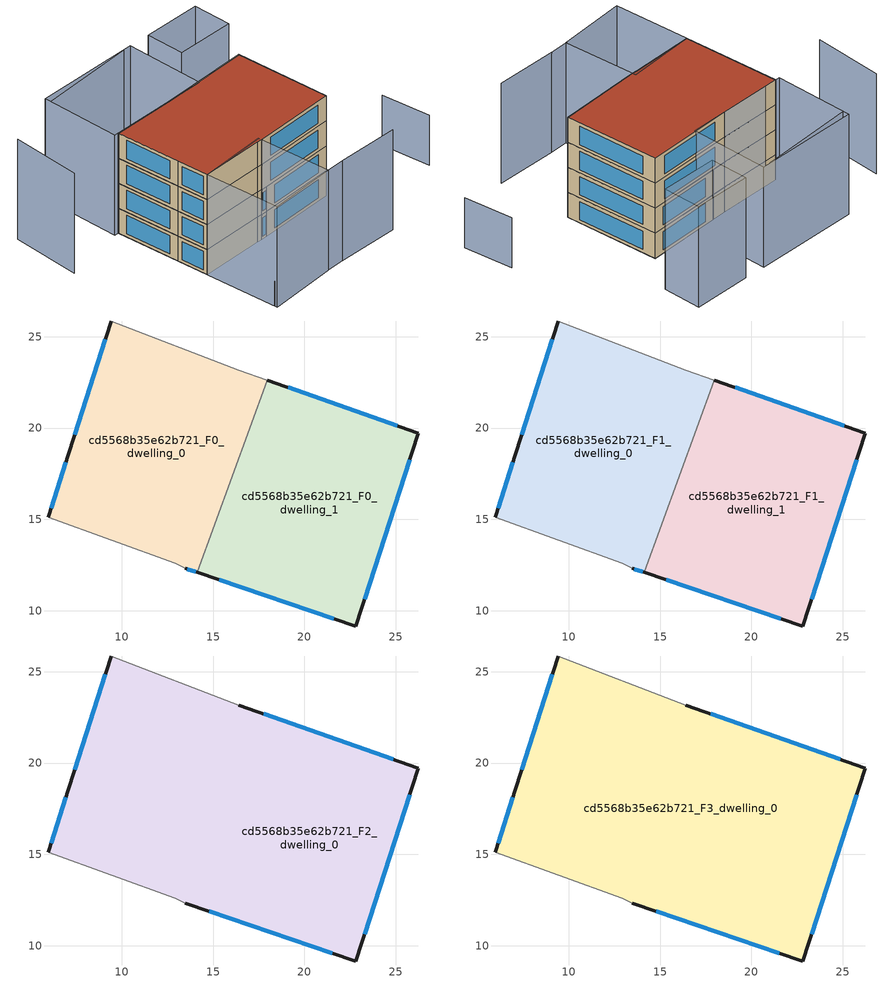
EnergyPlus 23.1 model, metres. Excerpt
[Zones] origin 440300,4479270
cd5568b35e62b721_F0_dwelling_0
 floor ground (EU_floor_Construction): 14.12,12.09 17.97,22.63 16.4,23.18 9.42,25.86 7.09,18.62 5.97,15.11 12.91,12.59 13.48,12.31 z0
 wall outside (EU_wall_Construction): 5.97,15.11 7.09,18.62 9.42,25.86 / 14.12,12.09 13.48,12.31 z0:3
 wall adiabatic (EU_wall_Construction): 13.48,12.31 12.91,12.59 5.97,15.11 / 9.42,25.86 16.4,23.18 17.97,22.63 z0:3
 wall to cd5568b35e62b721_F0_dwelling_1 (EU_wall_Construction): 17.97,22.63 14.12,12.09 z0:3
 window (EU_Window_Construction): 6.12,15.6 6.93,18.14 / 7.41,19.63 9.09,24.86 / 14.03,12.12 13.57,12.28 z0.42:2.58
cd5568b35e62b721_F0_dwelling_1
 floor ground (EU_floor_Construction): 22.82,9.16 26.23,19.72 17.97,22.63 14.12,12.09 z0
 wall outside (EU_wall_Construction): 17.97,22.63 26.23,19.72 22.82,9.16 14.12,12.09 z0:3
 window (EU_Window_Construction): 19.12,22.22 25.09,20.13 / 25.76,18.26 23.29,10.63 / 21.61,9.57 15.33,11.69 z0.42:2.58
cd5568b35e62b721_F1_dwelling_0
 floor to cd5568b35e62b721_F0_dwelling_0 (EU_floor_Construction): 14.12,12.09 17.97,22.63 16.4,23.18 9.42,25.86 7.09,18.62 5.96,15.11 12.91,12.59 13.48,12.31 z3
 wall outside (EU_wall_Construction): 5.97,15.11 7.09,18.62 9.42,25.86 / 14.12,12.09 13.48,12.31 z3:6
 wall adiabatic (EU_wall_Construction): 13.48,12.31 12.91,12.59 5.97,15.11 / 9.42,25.86 16.4,23.18 17.97,22.63 z3:6
 wall to cd5568b35e62b721_F1_dwelling_1 (EU_wall_Construction): 17.97,22.63 14.12,12.09 z3:6
 window (EU_Window_Construction): 6.12,15.6 6.93,18.14 / 7.41,19.63 9.09,24.86 / 14.03,12.12 13.57,12.28 z3.42:5.58
cd5568b35e62b721_F1_dwelling_1
 floor to cd5568b35e62b721_F0_dwelling_1 (EU_floor_Construction): 22.82,9.16 26.23,19.72 17.97,22.63 14.12,12.09 z3
 wall outside (EU_wall_Construction): 17.97,22.63 26.23,19.72 22.82,9.16 14.12,12.09 z3:6
 window (EU_Window_Construction): 19.12,22.22 25.09,20.13 / 25.76,18.26 23.29,10.63 / 21.61,9.57 15.33,11.69 z3.42:5.58
cd5568b35e62b721_F2_dwelling_0
 floor to cd5568b35e62b721_F1_dwelling_0 (EU_floor_Construction): 14.12,12.09 17.97,22.63 16.4,23.18 9.42,25.86 7.09,18.62 5.96,15.11 12.91,12.59 13.48,12.31 z6
 floor to cd5568b35e62b721_F1_dwelling_1 (EU_floor_Construction): 22.82,9.16 26.23,19.72 17.97,22.63 14.12,12.09 z6
 wall outside (EU_wall_Construction): 5.97,15.11 7.09,18.62 9.42,25.86 / 16.4,23.18 26.23,19.72 22.82,9.16 13.48,12.31 z6:9
 wall adiabatic (EU_wall_Construction): 13.48,12.31 12.91,12.59 5.97,15.11 / 9.42,25.86 16.4,23.18 z6:9
 window (EU_Window_Construction): 6.12,15.6 6.93,18.14 / 7.41,19.63 9.09,24.86 / 17.76,22.7 24.87,20.2 / 25.76,18.26 23.29,10.63 / 21.52,9.6 14.78,11.87 z6.42:8.58
cd5568b35e62b721_F3_dwelling_0
 floor to cd5568b35e62b721_F2_dwelling_0 (EU_floor_Construction): 22.82,9.16 26.23,19.72 16.4,23.18 9.42,25.86 7.09,18.62 5.96,15.11 12.91,12.59 13.48,12.31 z9
 wall outside (EU_wall_Construction): 5.97,15.11 7.09,18.62 9.42,25.86 / 16.4,23.18 26.23,19.72 22.82,9.16 13.48,12.31 z9:12
 wall adiabatic (EU_wall_Construction): 13.48,12.31 12.91,12.59 5.97,15.11 / 9.42,25.86 16.4,23.18 z9:12
 window (EU_Window_Construction): 6.12,15.6 6.93,18.14 / 7.41,19.63 9.09,24.86 / 17.76,22.7 24.87,20.2 / 25.76,18.26 23.29,10.63 / 21.52,9.6 14.78,11.87 z9.42:11.58
 roof outside (EU_roof_Construction): 26.23,19.72 22.82,9.16 13.48,12.31 12.91,12.59 5.97,15.11 7.09,18.62 9.42,25.86 16.4,23.18 z12
shading: 22.79,30.52 12.05,33.98 / 10.88,4.41 13.04,3.69 / 13.04,3.69 19.76,0.99 / 4.84,34.67 1.45,27.37 / 13.61,12.73 11,4.36 / 11,4.36 3.35,6.75 / 3.35,6.75 5.96,15.11 / 5.96,15.11 13.61,12.73 / 24.45,25.03 26.09,29.21 / 26.09,29.21 32.38,26.74 / 32.38,26.74 30.74,22.57 / 30.74,22.57 24.45,25.03 / 20.43,21.62 8.95,26.04 / 8.95,26.04 12.27,34.66 / 12.27,34.66 23.75,30.24 / 23.75,30.24 20.43,21.62 z0:12; 31.33,1.66 32.86,7.23 z0:6; 3.44,7.04 9.19,5.28 z0:3
[Building]
EU S2 Campaign: North Axis=0; Terrain=City; Solar Distribution=FullExterior
[Site:Location]
Madrid: Latitude=40.5; Longitude=-3.5; Time Zone=1; Elevation=609
[SizingPeriod:WeatherFileDays]
AnnualSizingPeriod: Begin Month=1; Begin Day of Month=1; End Month=12; End Day of Month=31; Day of Week for Start Day=Monday; Use Weather File Daylight Saving Period=No; Use Weather File Rain and Snow Indicators=No
[MATERIAL]
EU_InternalMass_Material: Roughness=MediumRough; Thickness=0.1; Conductivity=1; Density=1800; Specific Heat=900; Thermal Absorptance=0.9; Solar Absorptance=0.7; Visible Absorptance=0.7
[MATERIAL:NOMASS] Roughness=MediumRough; Thermal Absorptance=0.9; Solar Absorptance=0.7; Visible Absorptance=0.7
Name | Thermal Resistance
EU_wall_NoMass | 1.60022
EU_roof_NoMass | 1.57597
EU_floor_NoMass | 0.470652
[WINDOWMATERIAL:SIMPLEGLAZINGSYSTEM]
EU_Window_SimpleGlazing: UFactor=3.28802; Solar Heat Gain Coefficient=0.85; Visible Transmittance=0.85
[CONSTRUCTION]
EU_wall_Construction: EU_wall_NoMass
EU_roof_Construction: EU_roof_NoMass
EU_floor_Construction: EU_floor_NoMass
EU_InternalMass_Construction: EU_InternalMass_Material
EU_Window_Construction: EU_Window_SimpleGlazing
[ZONE] Type=1; Multiplier=1; Ceiling Height=autocalculate; Floor Area=autocalculate; Part of Total Floor Area=Yes
Name | Volume
cd5568b35e62b721_F0_dwelling_0 | 299.99
cd5568b35e62b721_F1_dwelling_0 | 299.988
cd5568b35e62b721_F2_dwelling_0 | 599.991
cd5568b35e62b721_F3_dwelling_0 | 599.993
cd5568b35e62b721_F0_dwelling_1; cd5568b35e62b721_F1_dwelling_1 | 300.007
[INTERNALMASS] Construction=EU_InternalMass_Construction
Name | Zone or ZoneList | Surface Area
cd5568b35e62b721_F0_dwelling_0_EU_InternalMass | cd5568b35e62b721_F0_dwelling_0 | 99.9962
cd5568b35e62b721_F0_dwelling_1_EU_InternalMass | cd5568b35e62b721_F0_dwelling_1 | 100.002
cd5568b35e62b721_F1_dwelling_0_EU_InternalMass | cd5568b35e62b721_F1_dwelling_0 | 99.9962
cd5568b35e62b721_F1_dwelling_1_EU_InternalMass | cd5568b35e62b721_F1_dwelling_1 | 100.002
cd5568b35e62b721_F2_dwelling_0_EU_InternalMass | cd5568b35e62b721_F2_dwelling_0 | 199.998
cd5568b35e62b721_F3_dwelling_0_EU_InternalMass | cd5568b35e62b721_F3_dwelling_0 | 199.998
[OTHEREQUIPMENT] Fuel Type=Electricity; Design Level Calculation Method=Watts/Area; Power per Zone Floor Area=1; Fraction Latent=0; Fraction Radiant=0; Fraction Lost=0; Carbon Dioxide Generation Rate=0; EndUse Subcategory=EU_Step8_InternalGains
Name | Zone or ZoneList or Space or SpaceList | Schedule
EU_Step8_InternalGain_cd5568b35e62b721_F0_dwelling_0_f000 | cd5568b35e62b721_F0_dwelling_0 | EU_Step8_GainSchedule_cd5568b35e62b721_F0_dwelling_0_f000
EU_Step8_InternalGain_cd5568b35e62b721_F0_dwelling_1_f000 | cd5568b35e62b721_F0_dwelling_1 | EU_Step8_GainSchedule_cd5568b35e62b721_F0_dwelling_1_f000
EU_Step8_InternalGain_cd5568b35e62b721_F1_dwelling_0_f000 | cd5568b35e62b721_F1_dwelling_0 | EU_Step8_GainSchedule_cd5568b35e62b721_F1_dwelling_0_f000
EU_Step8_InternalGain_cd5568b35e62b721_F1_dwelling_1_f000 | cd5568b35e62b721_F1_dwelling_1 | EU_Step8_GainSchedule_cd5568b35e62b721_F1_dwelling_1_f000
EU_Step8_InternalGain_cd5568b35e62b721_F2_dwelling_0_f000 | cd5568b35e62b721_F2_dwelling_0 | EU_Step8_GainSchedule_cd5568b35e62b721_F2_dwelling_0_f000
EU_Step8_InternalGain_cd5568b35e62b721_F3_dwelling_0_f000 | cd5568b35e62b721_F3_dwelling_0 | EU_Step8_GainSchedule_cd5568b35e62b721_F3_dwelling_0_f000
[ZONEVENTILATION:DESIGNFLOWRATE] Schedule=EU_AlwaysOn; Design Flow Rate Calculation Method=AirChanges/Hour; Air Changes per Hour=0.480704; Ventilation Type=Natural; Fan Pressure Rise=0; Fan Total Efficiency=1; Constant Term Coefficient=1; Temperature Term Coefficient=0; Velocity Term Coefficient=0; Velocity Squared Term Coefficient=0; Minimum Indoor Temperature=-100; Maximum Indoor Temperature=100; Delta Temperature=-100; Minimum Outdoor Temperature=-100; Maximum Outdoor Temperature=100; Maximum Wind Speed=40
Name | Zone or ZoneList or Space or SpaceList
EU_ConstantAir_cd5568b35e62b721_F0_dwelling_0 | cd5568b35e62b721_F0_dwelling_0
EU_ConstantAir_cd5568b35e62b721_F0_dwelling_1 | cd5568b35e62b721_F0_dwelling_1
EU_ConstantAir_cd5568b35e62b721_F1_dwelling_0 | cd5568b35e62b721_F1_dwelling_0
EU_ConstantAir_cd5568b35e62b721_F1_dwelling_1 | cd5568b35e62b721_F1_dwelling_1
EU_ConstantAir_cd5568b35e62b721_F2_dwelling_0 | cd5568b35e62b721_F2_dwelling_0
EU_ConstantAir_cd5568b35e62b721_F3_dwelling_0 | cd5568b35e62b721_F3_dwelling_0
[HVACTEMPLATE:THERMOSTAT] Constant Heating Setpoint=20; Constant Cooling Setpoint=50
EU_HeatOnly_cd5568b35e62b721_F0_dwelling_0; EU_HeatOnly_cd5568b35e62b721_F0_dwelling_1; EU_HeatOnly_cd5568b35e62b721_F1_dwelling_0; EU_HeatOnly_cd5568b35e62b721_F1_dwelling_1; EU_HeatOnly_cd5568b35e62b721_F2_dwelling_0; EU_HeatOnly_cd5568b35e62b721_F3_dwelling_0
[HVACTEMPLATE:ZONE:IDEALLOADSAIRSYSTEM] System Availability Schedule=EU_AlwaysOn; Maximum Heating Supply Air Temperature=50; Minimum Cooling Supply Air Temperature=13; Maximum Heating Supply Air Humidity Ratio=0.0156; Minimum Cooling Supply Air Humidity Ratio=0.0077; Heating Limit=NoLimit; Cooling Limit=NoLimit; Heating Availability Schedule=EU_AlwaysOn; Cooling Availability Schedule=EU_CoolingOff; Dehumidification Control Type=ConstantSensibleHeatRatio; Cooling Sensible Heat Ratio=0.7; Dehumidification Setpoint=60; Humidification Control Type=None; Humidification Setpoint=30; Outdoor Air Method=None; Outdoor Air Flow Rate per Person=0.00944; Outdoor Air Flow Rate per Zone Floor Area=0; Outdoor Air Flow Rate per Zone=0; Demand Controlled Ventilation Type=None; Outdoor Air Economizer Type=NoEconomizer; Heat Recovery Type=None; Sensible Heat Recovery Effectiveness=0.7; Latent Heat Recovery Effectiveness=0.65
Name | Template Thermostat
cd5568b35e62b721_F0_dwelling_0 | EU_HeatOnly_cd5568b35e62b721_F0_dwelling_0
cd5568b35e62b721_F0_dwelling_1 | EU_HeatOnly_cd5568b35e62b721_F0_dwelling_1
cd5568b35e62b721_F1_dwelling_0 | EU_HeatOnly_cd5568b35e62b721_F1_dwelling_0
cd5568b35e62b721_F1_dwelling_1 | EU_HeatOnly_cd5568b35e62b721_F1_dwelling_1
cd5568b35e62b721_F2_dwelling_0 | EU_HeatOnly_cd5568b35e62b721_F2_dwelling_0
cd5568b35e62b721_F3_dwelling_0 | EU_HeatOnly_cd5568b35e62b721_F3_dwelling_0
[SIZING:ZONE] Zone Cooling Design Supply Air Temperature Input Method=SupplyAirTemperature; Zone Cooling Design Supply Air Temperature=13; Zone Heating Design Supply Air Temperature Input Method=SupplyAirTemperature; Zone Heating Design Supply Air Temperature=50; Zone Cooling Design Supply Air Humidity Ratio=0.008; Zone Heating Design Supply Air Humidity Ratio=0.008; Cooling Design Air Flow Method=DesignDay; Cooling Design Air Flow Rate=0; Cooling Minimum Air Flow per Zone Floor Area=0.000762; Cooling Minimum Air Flow=0; Cooling Minimum Air Flow Fraction=0.2; Heating Design Air Flow Method=DesignDay; Heating Design Air Flow Rate=0; Heating Maximum Air Flow per Zone Floor Area=0.002032; Heating Maximum Air Flow=0.141576; Heating Maximum Air Flow Fraction=0.3; Account for Dedicated Outdoor Air System=No; Dedicated Outdoor Air System Control Strategy=NeutralSupplyAir; Dedicated Outdoor Air Low Setpoint Temperature for Design=autosize; Dedicated Outdoor Air High Setpoint Temperature for Design=autosize; Zone Load Sizing Method=Sensible Load Only No Latent Load; Zone Latent Cooling Design Supply Air Humidity Ratio Input Method=HumidityRatioDifference; Zone Cooling Design Supply Air Humidity Ratio Difference=0.005; Zone Latent Heating Design Supply Air Humidity Ratio Input Method=HumidityRatioDifference; Zone Humidification Design Supply Air Humidity Ratio Difference=0.005
cd5568b35e62b721_F0_dwelling_0; cd5568b35e62b721_F0_dwelling_1; cd5568b35e62b721_F1_dwelling_0; cd5568b35e62b721_F1_dwelling_1; cd5568b35e62b721_F2_dwelling_0; cd5568b35e62b721_F3_dwelling_0
[SCHEDULE:CONSTANT]
Name | Hourly Value
EU_AlwaysOn | 1
EU_CoolingOff | 0
[SCHEDULE:FILE] Column Number=1; Rows to Skip at Top=0; Number of Hours of Data=8760; Column Separator=Comma; Interpolate to Timestep=No; Minutes per Item=60; Adjust Schedule for Daylight Savings=Yes
Name | File
EU_Step8_GainSchedule_cd5568b35e62b721_F0_dwelling_0_f000 | ../../schedules/cd5568b35e62b721/cd5568b35e62b721_F0_dwelling_0_f000_gain.csv
EU_Step8_GainSchedule_cd5568b35e62b721_F0_dwelling_1_f000 | ../../schedules/cd5568b35e62b721/cd5568b35e62b721_F0_dwelling_1_f000_gain.csv
EU_Step8_GainSchedule_cd5568b35e62b721_F1_dwelling_0_f000 | ../../schedules/cd5568b35e62b721/cd5568b35e62b721_F1_dwelling_0_f000_gain.csv
EU_Step8_GainSchedule_cd5568b35e62b721_F1_dwelling_1_f000 | ../../schedules/cd5568b35e62b721/cd5568b35e62b721_F1_dwelling_1_f000_gain.csv
EU_Step8_GainSchedule_cd5568b35e62b721_F2_dwelling_0_f000 | ../../schedules/cd5568b35e62b721/cd5568b35e62b721_F2_dwelling_0_f000_gain.csv
EU_Step8_GainSchedule_cd5568b35e62b721_F3_dwelling_0_f000 | ../../schedules/cd5568b35e62b721/cd5568b35e62b721_F3_dwelling_0_f000_gain.csv
